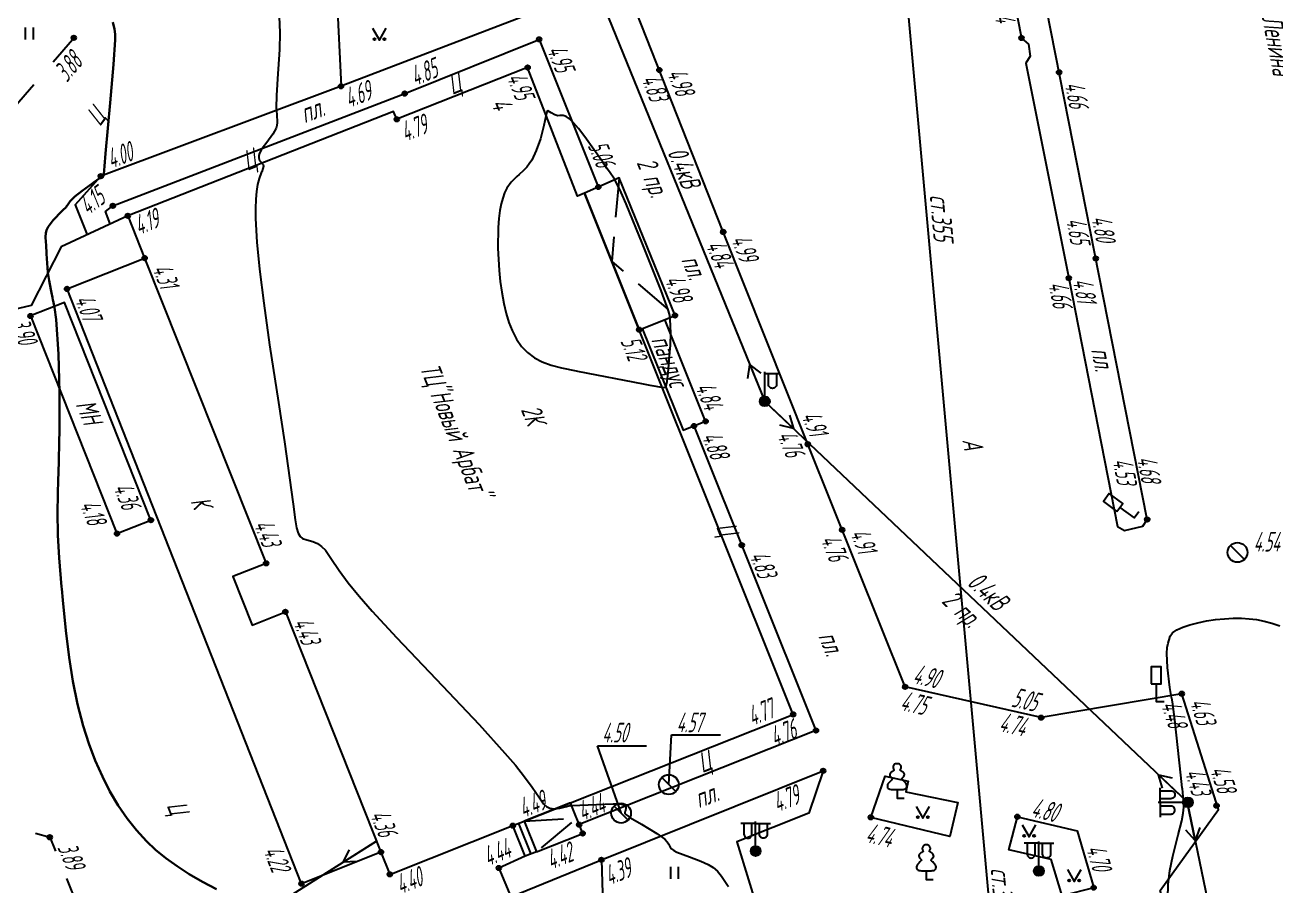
# Model space of a CAD drawing. Extents: x 1233805 to 1234355, y 654698 to 655114.
# Drawn here: x 1233990.8 to 1234054.2, y 654887.5 to 654931.1 of the extents above; entities that cross this region are included whole.
import ezdxf

# ---------------------------------------------------------------- set-up
doc = ezdxf.new("R2010")
doc.units = 0
doc.linetypes.add('ИИDash_15_15', pattern=[3, 1.5, -1.5])
doc.linetypes.add('ИИDash_20_10', pattern=[3, 2, -1])
for name, color, linetype, lineweight in [('ИИ_ВОДОПРОВОДЫ', 80, 'Continuous', 25), ('ИИ_ГОРИЗОНТАЛИ_ОСН', 32, 'Continuous', 25), ('ИИ_ГОРИЗОНТАЛИ_УТОЛЩ', 32, 'Continuous', 30), ('ИИ_ДОРОГИ_АД', 7, 'Continuous', 25), ('ИИ_ЛЭП_НН', 250, 'Continuous', 25), ('ИИ_ОГРАДЫ', 7, 'Continuous', 25), ('ИИ_ОТМЕТКИ', 7, 'Continuous', 25), ('ИИ_СТРОЕНИЕ', 7, 'Continuous', 25), ('ИИ_ТРУБОПРОВОДЫ', 7, 'Continuous', 25), ('ИИ_УГОДЬЯ', 7, 'Continuous', 25)]:
    doc.layers.add(name, color=color, linetype=linetype, lineweight=lineweight)
doc.styles.add('VNIPISIMPLEXCUR', font='simplex.shx', dxfattribs={"width": 0.8, "oblique": 15})
doc.styles.add('ГОСТ 2.304 КУРСИВ', font='cs_gost2304.shx', dxfattribs={"oblique": 15})
doc.linetypes.add('ИИ054741_6', pattern='A,2,-0.5,[35,3dservice.shx,S=1,R=0,X=0,Y=0],-0.5,2', length=5)
doc.linetypes.add('ИИ251222', pattern='A,2,-2,3,-0.6,["В",VNIPISIMPLEXCUR,S=2,R=0,X=0,Y=-1],-2.8,3,-2,8,-2,8,-2,6', length=41.4)

# ---------------------------------------------------------------- blocks, each defined once
blk = doc.blocks.new('ИИ05401')
at = {"color": 0, "linetype": 'Continuous', "lineweight": 25}
for points in [[(-0.4, 1.2), (-0.4, 0)], [(0.4, 1.2), (0.4, 0)]]:
    blk.add_lwpolyline(points, dxfattribs=at)
blk = doc.blocks.new('ИИ053881')
at = {"color": 0, "linetype": 'Continuous', "lineweight": 25}
blk.add_lwpolyline([(0, 0.88), (0.13, 0.88), (0.34, 0.88), (0.48, 0.88), (0.61, 0.89), (0.73, 0.91), (0.82, 0.94), (0.91, 1), (0.96, 1.07), (0.98, 1.15), (0.99, 1.23), (0.99, 1.29), (0.96, 1.38), (0.93, 1.45), (0.88, 1.52), (0.8, 1.61), (0.72, 1.69), (0.65, 1.77), (0.57, 1.84), (0.54, 1.89), (0.51, 1.93), (0.5, 1.97), (0.5, 1.99), (0.52, 2.02), (0.55, 2.05), (0.61, 2.12), (0.68, 2.2), (0.73, 2.29), (0.75, 2.37), (0.74, 2.44), (0.71, 2.52), (0.67, 2.58), (0.63, 2.62), (0.6, 2.65), (0.55, 2.68), (0.5, 2.71), (0.41, 2.76), (0.36, 2.79), (0.34, 2.81), (0.32, 2.83), (0.32, 2.85), (0.32, 2.87), (0.34, 2.89), (0.35, 2.93), (0.37, 2.97), (0.4, 3.03), (0.41, 3.1), (0.41, 3.19), (0.4, 3.25), (0.36, 3.32), (0.32, 3.38), (0.28, 3.41), (0.25, 3.44), (0.18, 3.48), (0.13, 3.49), (0.07, 3.5), (0, 3.5), (-0.07, 3.5), (-0.13, 3.49), (-0.18, 3.48), (-0.25, 3.44), (-0.28, 3.41), (-0.32, 3.38), (-0.36, 3.32), (-0.4, 3.25), (-0.41, 3.19), (-0.41, 3.1), (-0.4, 3.03), (-0.37, 2.97), (-0.35, 2.93), (-0.34, 2.89), (-0.32, 2.87), (-0.32, 2.85), (-0.32, 2.83), (-0.34, 2.81), (-0.36, 2.79), (-0.41, 2.76), (-0.5, 2.71), (-0.55, 2.68), (-0.6, 2.65), (-0.63, 2.62), (-0.67, 2.58), (-0.71, 2.52), (-0.74, 2.44), (-0.75, 2.37), (-0.73, 2.29), (-0.68, 2.2), (-0.61, 2.12), (-0.55, 2.05), (-0.52, 2.02), (-0.5, 1.99), (-0.5, 1.97), (-0.51, 1.93), (-0.54, 1.89), (-0.57, 1.84), (-0.65, 1.77), (-0.72, 1.69), (-0.8, 1.61), (-0.88, 1.52), (-0.93, 1.45), (-0.96, 1.38), (-0.99, 1.29), (-0.99, 1.23), (-0.98, 1.15), (-0.96, 1.07), (-0.91, 1), (-0.82, 0.94), (-0.73, 0.91), (-0.61, 0.89), (-0.48, 0.88), (-0.34, 0.88), (-0.13, 0.88)], close=True, dxfattribs=at)
blk.add_lwpolyline([(0, 0.88), (0, 0), (0.7, 0)], dxfattribs=at)
blk = doc.blocks.new('ИИ05416')
at = {"linetype": 'Continuous', "lineweight": 25}
h = blk.add_hatch(color=0, dxfattribs=at)
edge = h.paths.add_edge_path()
edge.add_arc((-0.5, 0.1), 0.1, 0, 360)
h = blk.add_hatch(color=0, dxfattribs=at)
edge = h.paths.add_edge_path()
edge.add_arc((0.5, 0.1), 0.1, 0, 360)
at = {"color": 0, "linetype": 'Continuous', "lineweight": 25}
blk.add_lwpolyline([(-0.69, 1.2), (0, 0), (0.69, 1.2)], dxfattribs=at)
for centre in [(-0.5, 0.1), (0.5, 0.1)]:
    blk.add_circle(centre, 0.1, dxfattribs=at)
blk = doc.blocks.new('ИИ051171')
at = {"color": 0, "linetype": 'Continuous', "lineweight": 25, "flags": 128}
blk.add_lwpolyline([(0.71, -0.71), (-0.71, 0.71)], dxfattribs=at)
at = {"color": 0, "linetype": 'Continuous', "lineweight": 25}
blk.add_circle((0, 0), 1, dxfattribs=at)
at = {"color": 0, "linetype": 'Continuous', "style": 'VNIPISIMPLEXCUR', "oblique": 15, "width": 0.8}
for tag, p in [('NUMBER', (1.7, -1)), ('HATCH', (1.7, -4.4)), ('HEIGHT', (1.7, -7.8)), ('TOP1', (1.7, -11.2)), ('TOP2', (1.7, -14.6)), ('TOP3', (1.7, -18)), ('TOP4', (1.7, -21.4)), ('TOP5', (1.7, -24.8)), ('BOTTOM', (1.7, -28.2))]:
    blk.add_attdef(tag, p, '', height=2, dxfattribs=at)
blk = doc.blocks.new('ИИ051144')
at = {"color": 0, "linetype": 'Continuous', "lineweight": 25, "flags": 128}
for points in [[(4, 0), (0, 0)], [(2.78, 0.71), (4, 0), (2.78, -0.71)]]:
    blk.add_lwpolyline(points, dxfattribs=at)
blk = doc.blocks.new('ИИ0511013')
at = {"linetype": 'Continuous', "lineweight": 25}
h = blk.add_hatch(color=0, dxfattribs=at)
edge = h.paths.add_edge_path()
edge.add_arc((0, 0), 0.5, 0, 360)
at = {"color": 0, "linetype": 'Continuous', "lineweight": 25, "flags": 128}
for points in [[(0, 0.5), (0, 3)], [(0, 2.81), (1.5, 2.81)], [(1.18, 2.81), (1.18, 1.71), (1.17, 1.62), (1.14, 1.53), (1.1, 1.46), (1.03, 1.39), (0.96, 1.35), (0.87, 1.32), (0.78, 1.31), (0.69, 1.32), (0.61, 1.35), (0.53, 1.39), (0.47, 1.46), (0.42, 1.53), (0.39, 1.62), (0.38, 1.71), (0.38, 2.81)]]:
    blk.add_lwpolyline(points, dxfattribs=at)
at = {"color": 0, "linetype": 'Continuous', "lineweight": 25}
blk.add_circle((0, 0), 0.5, dxfattribs=at)
blk = doc.blocks.new('ИИ0511014')
at = {"linetype": 'Continuous'}
h = blk.add_hatch(color=0, dxfattribs=at)
edge = h.paths.add_edge_path()
edge.add_arc((0, 0), 0.5, 0, 360)
at = {"color": 0, "linetype": 'Continuous', "flags": 128}
for points in [[(0, 2.81), (-1.5, 2.81)], [(-1.18, 2.81), (-1.18, 1.71), (-1.17, 1.62), (-1.14, 1.53), (-1.1, 1.46), (-1.03, 1.39), (-0.96, 1.35), (-0.87, 1.32), (-0.78, 1.31), (-0.69, 1.32), (-0.61, 1.35), (-0.53, 1.39), (-0.47, 1.46), (-0.42, 1.53), (-0.39, 1.62), (-0.38, 1.71), (-0.38, 2.81)], [(0, 0.5), (0, 3)], [(0, 2.81), (1.5, 2.81)], [(1.18, 2.81), (1.18, 1.71), (1.17, 1.62), (1.14, 1.53), (1.1, 1.46), (1.03, 1.39), (0.96, 1.35), (0.87, 1.32), (0.78, 1.31), (0.69, 1.32), (0.61, 1.35), (0.53, 1.39), (0.47, 1.46), (0.42, 1.53), (0.39, 1.62), (0.38, 1.71), (0.38, 2.81)]]:
    blk.add_lwpolyline(points, dxfattribs=at)
at = {"color": 0, "linetype": 'Continuous'}
blk.add_circle((0, 0), 0.5, dxfattribs=at)
blk = doc.blocks.new('ИИ052063')
at = {"color": 0, "linetype": 'Continuous', "lineweight": 25, "flags": 128}
blk.add_lwpolyline([(-0.5, 1.8), (-0.5, 1.8), (0.5, 1.8), (0.5, 1.8), (0.5, 3.5), (0.5, 3.5), (-0.5, 3.5), (-0.5, 3.5)], close=True, dxfattribs=at)
blk.add_lwpolyline([(0, 1.8), (0, 0), (0.8, 0)], dxfattribs=at)
blk = doc.blocks.new('PICKET')
at = {"color": 0, "linetype": 'Continuous', "lineweight": 25}
for p, q in [((-0.23, 0), (0.23, 0)), ((0, 0.23), (0, -0.23))]:
    blk.add_line(p, q, dxfattribs=at)
blk.add_circle((0, 0), 0.23, dxfattribs=at)
at = {"color": 0, "linetype": 'Continuous', "style": 'VNIPISIMPLEXCUR', "oblique": 15, "width": 0.8}
blk.add_attdef('OTMETKA', (1.25, 0.3), '', height=2, dxfattribs=at)
at = {"color": 8, "linetype": 'Continuous', "style": 'VNIPISIMPLEXCUR', "oblique": 15, "width": 0.8, "flags": 1}
blk.add_attdef('NOMER', (1.25, -2.7), '', height=2, dxfattribs=at)
blk = doc.blocks.new('*U166')
at = {"color": 0, "linetype": 'ByBlock', "lineweight": -2}
for points in [[(-2.38, 6.79), (2.57, 6.79)], [(0, 0), (-2.38, 6.79)]]:
    blk.add_lwpolyline(points, dxfattribs=at)
blk = doc.blocks.new('*U167')
at = {"color": 0, "linetype": 'ByBlock', "lineweight": -2}
for points in [[(0, 0), (0.28, 5.03)], [(0.28, 5.03), (5.23, 5.03)]]:
    blk.add_lwpolyline(points, dxfattribs=at)

msp = doc.modelspace()

# ---------------------------------------------------------------- linework, layer by layer
at = {"layer": 'ИИ_ВОДОПРОВОДЫ', "linetype": 'ИИ251222', "flags": 128}
msp.add_lwpolyline([(1234081.644, 654705.568), (1234070.764, 654790.266), (1234046.966, 654859.039), (1234040.104, 654881.715), (1234023.378, 655065.709), (1234024.557, 655086.806)], dxfattribs=at)
at = {"layer": 'ИИ_ГОРИЗОНТАЛИ_ОСН', "elevation": 4.5, "flags": 128}
for points in [[(1234003.696, 654931.508), (1234003.731, 654930.692), (1234003.718, 654929.85), (1234003.654, 654928.84), (1234003.639, 654928.633), (1234003.563, 654927.518), (1234003.557, 654926.892), (1234003.587, 654926.543), (1234003.61, 654926.141), (1234003.591, 654925.993), (1234003.55, 654925.852), (1234003.386, 654925.549), (1234003.071, 654925.129), (1234002.893, 654924.9), (1234002.785, 654924.739), (1234002.713, 654924.597), (1234002.675, 654924.473), (1234002.671, 654924.362), (1234002.715, 654924.226), (1234002.82, 654924.096), (1234002.827, 654924.09), (1234002.885, 654924.02), (1234002.902, 654923.936), (1234002.882, 654923.814), (1234002.825, 654923.648), (1234002.8, 654923.587), (1234002.692, 654923.302), (1234002.614, 654923.005), (1234002.555, 654922.656), (1234002.516, 654922.255), (1234002.498, 654921.793), (1234002.5, 654921.276), (1234002.565, 654920.075), (1234002.701, 654918.722), (1234002.92, 654916.99), (1234003.221, 654914.883), (1234003.665, 654911.962), (1234003.97, 654909.965), (1234004.406, 654906.808), (1234004.512, 654906.015), (1234004.582, 654905.613), (1234004.661, 654905.341), (1234004.759, 654905.168), (1234004.886, 654905.071), (1234005.096, 654905.009), (1234005.101, 654905.008), (1234005.4, 654904.927), (1234005.637, 654904.82), (1234005.851, 654904.669), (1234006.041, 654904.474), (1234006.322, 654904.07), (1234006.743, 654903.447), (1234007.203, 654902.83), (1234007.76, 654902.145), (1234008.411, 654901.394), (1234009.646, 654900.049), (1234011.646, 654897.941), (1234013.823, 654895.643), (1234015.135, 654894.203), (1234015.666, 654893.581), (1234016.128, 654893.004), (1234016.518, 654892.476), (1234016.881, 654891.937), (1234017.091, 654891.632), (1234017.234, 654891.488), (1234017.416, 654891.403), (1234017.645, 654891.376), (1234017.919, 654891.405), (1234018.258, 654891.493), (1234018.429, 654891.544), (1234018.451, 654891.551), (1234018.491, 654891.563), (1234018.5, 654891.566)], [(1234048.7, 654886.857), (1234048.711, 654887.547), (1234048.8, 654888.247), (1234048.953, 654888.972), (1234049.221, 654890.051), (1234049.401, 654890.765), (1234049.481, 654891.159), (1234049.508, 654891.465), (1234049.496, 654891.805), (1234049.436, 654892.407), (1234049.433, 654892.435), (1234049.362, 654893.082), (1234049.053, 654895.884), (1234048.956, 654896.674), (1234048.9, 654896.993), (1234048.892, 654897.019), (1234048.805, 654897.523), (1234048.69, 654898.539), (1234048.645, 654899.244), (1234048.66, 654899.549), (1234048.719, 654899.774), (1234048.755, 654899.891), (1234048.763, 654899.936), (1234048.819, 654900.129), (1234048.945, 654900.289), (1234049.159, 654900.439), (1234049.463, 654900.578), (1234049.81, 654900.695), (1234050.219, 654900.802), (1234050.663, 654900.892), (1234051.121, 654900.963), (1234051.57, 654901.009), (1234052.006, 654901.032), (1234052.424, 654901.032), (1234052.817, 654901.008), (1234053.198, 654900.959), (1234053.58, 654900.884), (1234053.971, 654900.78), (1234054.379, 654900.647)], [(1234018.509, 654891.544), (1234018.928, 654891.565), (1234020.623, 654891.634), (1234020.979, 654891.625), (1234021.135, 654891.585), (1234021.141, 654891.582), (1234021.163, 654891.571), (1234021.222, 654891.532), (1234021.25, 654891.487), (1234021.253, 654891.41), (1234021.233, 654891.289), (1234021.232, 654891.284), (1234021.225, 654891.251), (1234021.21, 654891.187), (1234021.21, 654891.187), (1234021.214, 654891.146), (1234021.26, 654891.093), (1234021.499, 654890.922), (1234022.049, 654890.594), (1234022.833, 654890.124), (1234023.23, 654889.832), (1234023.347, 654889.711), (1234023.421, 654889.596), (1234023.447, 654889.535), (1234023.497, 654889.431), (1234023.568, 654889.351), (1234023.681, 654889.271), (1234023.84, 654889.188), (1234024.479, 654888.939), (1234025.057, 654888.72), (1234025.422, 654888.557), (1234025.683, 654888.402), (1234025.892, 654888.218), (1234026.096, 654887.968), (1234026.412, 654887.509), (1234026.463, 654887.433)]]:
    msp.add_lwpolyline(points, dxfattribs=at)
at = {"layer": 'ИИ_ГОРИЗОНТАЛИ_ОСН', "elevation": 5, "flags": 128}
msp.add_lwpolyline([(1234015.496, 654915.605), (1234015.72, 654915.171), (1234015.982, 654914.8), (1234016.286, 654914.487), (1234016.636, 654914.227), (1234017.023, 654914.022), (1234017.474, 654913.854), (1234017.999, 654913.715), (1234018.75, 654913.567), (1234018.808, 654913.556), (1234022.136, 654912.914), (1234022.475, 654912.847), (1234023.167, 654912.724), (1234023.264, 654912.732), (1234023.303, 654912.784), (1234023.354, 654913.03), (1234023.404, 654913.459), (1234023.502, 654914.713), (1234023.511, 654914.832), (1234023.516, 654914.904), (1234023.541, 654915.478), (1234023.509, 654916.183), (1234023.483, 654916.374), (1234023.416, 654916.611), (1234023.038, 654917.637), (1234022.108, 654919.994), (1234021.28, 654922.022), (1234021.028, 654922.606), (1234020.843, 654922.989), (1234020.675, 654923.279), (1234020.422, 654923.651), (1234020.314, 654923.806), (1234020.087, 654924.136), (1234019.186, 654925.415), (1234018.865, 654925.834), (1234018.612, 654926.132), (1234018.412, 654926.324), (1234018.238, 654926.445), (1234018.085, 654926.497), (1234017.92, 654926.494), (1234017.807, 654926.488), (1234017.667, 654926.53), (1234017.477, 654926.641), (1234017.315, 654926.728), (1234017.278, 654926.722), (1234017.252, 654926.685), (1234017.202, 654926.458), (1234017.111, 654925.995), (1234016.934, 654925.322), (1234016.723, 654924.728), (1234016.489, 654924.244), (1234016.365, 654924.046), (1234016.236, 654923.877), (1234016.081, 654923.714), (1234015.858, 654923.517), (1234015.732, 654923.408), (1234015.448, 654923.122), (1234015.236, 654922.818), (1234015.121, 654922.584), (1234015.024, 654922.32), (1234014.944, 654922.023), (1234014.88, 654921.691), (1234014.828, 654921.281), (1234014.793, 654920.818), (1234014.776, 654919.783), (1234014.837, 654918.642), (1234014.895, 654918.083), (1234014.972, 654917.547), (1234015.076, 654916.984), (1234015.199, 654916.468), (1234015.34, 654916.007), (1234015.496, 654915.605)], close=True, dxfattribs=at)
at = {"layer": 'ИИ_ГОРИЗОНТАЛИ_УТОЛЩ', "elevation": 4, "flags": 128}
msp.add_lwpolyline([(1233995.282, 654931.224), (1233995.367, 654930.88), (1233995.4, 654930.623), (1233995.403, 654930.329), (1233995.31, 654929.08), (1233995.142, 654927.146), (1233994.918, 654924.575), (1233994.864, 654923.931), (1233994.829, 654923.526), (1233994.81, 654923.455), (1233994.715, 654923.384), (1233994.688, 654923.366), (1233994.651, 654923.341), (1233994.595, 654923.302), (1233994.308, 654923.1), (1233994.29, 654923.087), (1233993.72, 654922.679), (1233993.354, 654922.392), (1233993.119, 654922.165), (1233992.979, 654921.965), (1233992.972, 654921.95), (1233992.911, 654921.858), (1233992.752, 654921.698), (1233992.703, 654921.651), (1233992.256, 654921.196), (1233991.999, 654920.857), (1233991.924, 654920.699), (1233991.884, 654920.536), (1233991.874, 654920.357), (1233991.89, 654920.091), (1233991.901, 654919.954), (1233991.927, 654919.485), (1233991.992, 654918.551), (1233992.051, 654918.147), (1233992.145, 654917.686), (1233992.181, 654917.52), (1233992.219, 654917.285), (1233992.245, 654917.145), (1233992.256, 654917.114), (1233992.334, 654916.776), (1233992.406, 654916.173), (1233992.524, 654914.407), (1233992.587, 654912.461), (1233992.585, 654910.622), (1233992.527, 654908.331), (1233992.52, 654908.102), (1233992.477, 654906.42), (1233992.489, 654905.238), (1233992.556, 654904.091), (1233992.689, 654902.616), (1233992.698, 654902.523), (1233992.753, 654901.954), (1233992.906, 654900.417), (1233993.064, 654899.044), (1233993.253, 654897.844), (1233993.493, 654896.686), (1233993.785, 654895.579), (1233994.073, 654894.68), (1233994.395, 654893.824), (1233994.75, 654893.014), (1233995.137, 654892.253), (1233995.554, 654891.545), (1233996, 654890.89), (1233996.476, 654890.29), (1233996.979, 654889.745), (1233997.448, 654889.306), (1233997.967, 654888.879), (1233998.536, 654888.464), (1233999.152, 654888.061), (1233999.815, 654887.673), (1234000.522, 654887.3)], dxfattribs=at)
at = {"layer": 'ИИ_ДОРОГИ_АД', "flags": 128}
for points in [[(1234047.658, 654906.036), (1234040.578, 654941.96), (1234036.631, 654962.057), (1234036.175, 654962.386), (1234035.327, 654962.211), (1234035.13, 654961.769), (1234037.094, 654951.809), (1234041.29, 654930.424), (1234041.642, 654930.121), (1234041.732, 654929.51), (1234041.509, 654929.15), (1234043.691, 654918.263), (1234046.152, 654905.685), (1234046.506, 654905.481), (1234047.437, 654905.696)], [(1234033.667, 654890.945), (1234034.38, 654893.031), (1234035.544, 654892.777), (1234035.44, 654892.24), (1234038.072, 654891.689), (1234037.666, 654889.973)], [(1234041.082, 654890.975), (1234044.114, 654890.268), (1234044.946, 654887.381), (1234043.344, 654886.966), (1234042.791, 654888.812), (1234040.651, 654889.3)]]:
    msp.add_lwpolyline(points, close=True, dxfattribs=at)
for points in [[(1234056.488, 654860.541), (1234050.396, 654880.437), (1234048.32, 654887.238), (1234051.273, 654891.345), (1234049.407, 654897.206), (1234042.291, 654895.997), (1234035.397, 654897.553), (1234030.472, 654909.845), (1234026.189, 654920.602), (1234019.717, 654937.01), (1234016.752, 654944.5), (1234013.076, 654940.17), (1234016.298, 654931.608), (1234006.837, 654927.979), (1233994.671, 654923.425), (1233993.378, 654921.975), (1233993.984, 654920.459)], [(1234013.076, 654940.17), (1234006.625, 654932.502), (1234006.837, 654927.979)], [(1233995.152, 654921.006), (1233994.907, 654921.644), (1233995.28, 654921.924), (1234010.061, 654927.61), (1234016.871, 654930.356), (1234019.862, 654922.879)], [(1234024.708, 654910.773), (1234030.884, 654895.344), (1234018.895, 654890.574)], [(1234016.153, 654888.971), (1234014.824, 654888.376), (1234015.43, 654886.922), (1234020.021, 654888.795), (1234031.249, 654893.3), (1234030.531, 654891.154), (1234026.881, 654889.707), (1234028.652, 654883.936), (1234030.631, 654878.437), (1234039.953, 654881.114), (1234040.66, 654878.816), (1234038.011, 654877.924)], [(1234020.021, 654888.795), (1234020.136, 654884.846), (1234020.397, 654875.145)]]:
    msp.add_lwpolyline(points, dxfattribs=at)
at = {"layer": 'ИИ_ДОРОГИ_АД', "linetype": 'ИИDash_15_15', "flags": 128}
for points in [[(1233987.213, 654916.139), (1233987.843, 654917.653), (1233986.851, 654920.797), (1233989.717, 654926.251), (1233993.304, 654930.438), (1233992.92, 654931.75), (1233990.583, 654933.67), (1233993.679, 654938.34)], [(1233976.082, 654878.73), (1233975.619, 654879.595), (1233975.894, 654880.054), (1233978.96, 654880.072), (1233979.143, 654880.88), (1233981.474, 654881.412), (1233981.713, 654882.385), (1233984.6, 654882.735), (1233983.701, 654888.872), (1233983.242, 654889.882), (1233983.069, 654890.141), (1233982.413, 654890.372), (1233982.52, 654891.285), (1233986.707, 654891.506), (1233992.088, 654889.936), (1233996.142, 654879.923), (1233997.314, 654879.331)]]:
    msp.add_lwpolyline(points, dxfattribs=at)
at = {"layer": 'ИИ_ЛЭП_НН', "elevation": -11.67, "flags": 128}
msp.add_lwpolyline([(1234061.37, 654972.781), (1234030.227, 654976.243), (1234018.559, 654935.947), (1234028.293, 654912.019), (1234049.686, 654891.724), (1234060.293, 654840.339)], dxfattribs=at)
at = {"layer": 'ИИ_ЛЭП_НН', "flags": 128}
msp.add_lwpolyline([(1234008.636, 654889.744), (1233992.964, 654879.802), (1233991.93, 654878.77)], dxfattribs=at)
at = {"layer": 'ИИ_ОГРАДЫ', "linetype": 'ИИ054741_6'}
msp.add_lwpolyline([(1233996.039, 654921.42), (1233992.663, 654919.841), (1233991.143, 654916.875), (1233989.561, 654916.511)], dxfattribs=at)
at = {"layer": 'ИИ_СТРОЕНИЕ'}
for points in [[(1233996.039, 654921.42), (1233996.891, 654919.277), (1234003.041, 654903.811), (1234001.356, 654903.141), (1234002.332, 654900.687), (1234004.017, 654901.357), (1234008.857, 654889.185), (1234009.307, 654888.055), (1234015.534, 654890.526), (1234016.108, 654890.754), (1234018.453, 654891.685), (1234029.729, 654896.16), (1234021.934, 654915.65), (1234019.166, 654922.571), (1234018.81, 654922.417), (1234016.283, 654928.931), (1234009.66, 654926.306), (1234009.49, 654926.701)], [(1234019.166, 654922.571), (1234021.934, 654915.65), (1234023.748, 654916.371), (1234020.911, 654923.343)], [(1233996.891, 654919.277), (1234003.041, 654903.811), (1234001.356, 654903.141), (1234002.332, 654900.687), (1234004.017, 654901.357), (1234008.857, 654889.185), (1234004.831, 654887.584), (1233992.962, 654917.715)], [(1233991.109, 654916.343), (1233995.492, 654905.32), (1233997.21, 654906.003), (1233992.827, 654917.026)], [(1234019.071, 654890.131), (1234018.453, 654891.685), (1234016.108, 654890.754), (1234016.727, 654889.199)], [(1234016.108, 654890.754), (1234016.727, 654889.199), (1234016.153, 654888.971), (1234015.534, 654890.526)]]:
    msp.add_lwpolyline(points, close=True, dxfattribs=at)
at = {"layer": 'ИИ_СТРОЕНИЕ', "linetype": 'ИИDash_20_10', "flags": 128}
for points in [[(1234020.911, 654923.343), (1234020.544, 654919.108), (1234023.748, 654916.371)], [(1234016.108, 654890.754), (1234018.762, 654890.908), (1234016.727, 654889.199)]]:
    msp.add_lwpolyline(points, dxfattribs=at)
at = {"layer": 'ИИ_СТРОЕНИЕ'}
msp.add_lwpolyline([(1234022.091, 654915.712), (1234024.155, 654910.551), (1234025.298, 654911.009), (1234023.235, 654916.167)], dxfattribs=at)
at = {"layer": 'ИИ_СТРОЕНИЕ', "flags": 128}
msp.add_lwpolyline([(1234015.821, 654890.64), (1234016.44, 654889.085)], dxfattribs=at)

# ---------------------------------------------------------------- block references
at = {"layer": 'ИИ_ДОРОГИ_АД', "xscale": 0.5, "yscale": 0.5, "zscale": 0.5, "rotation": 53.97175323943164}
msp.add_blockref('ИИ052063', (1234046.999, 654906.116), dxfattribs=at)
at = {"layer": 'ИИ_ДОРОГИ_АД', "xscale": 0.5, "yscale": 0.5, "zscale": 0.5}
msp.add_blockref('ИИ052063', (1234048.112, 654896.815), dxfattribs=at)
at = {"layer": 'ИИ_ЛЭП_НН'}
for name, p, xscale, yscale, zscale, rotation in [('ИИ051144', (1234028.293, 654912.019, -11.67), 0.4999999999999996, 0.4999999999999996, 0.4999999999999996, 112.1362884009063), ('ИИ051144', (1234028.293, 654912.019, -11.67), 0.4999999999999997, 0.4999999999999997, 0.4999999999999997, 316.5074855006573), ('ИИ051144', (1234049.686, 654891.724, -11.67), 0.4999999999999997, 0.4999999999999997, 0.4999999999999997, 136.5074855011542), ('ИИ0511014', (1234049.716, 654891.704, -11.67), 0.4999999999999998, 0.4999999999999998, 0.4999999999999998, 90.2440726392467), ('ИИ051144', (1234049.686, 654891.724, -11.67), 0.4999999999999996, 0.4999999999999996, 0.4999999999999996, 281.663367375945), ('ИИ051144', (1234008.636, 654889.744), 0.4999999999999997, 0.4999999999999997, 0.4999999999999997, 212.3909988974452)]:
    msp.add_blockref(name, p, dxfattribs=dict(at, xscale=xscale, yscale=yscale, zscale=zscale, rotation=rotation))
at = {"layer": 'ИИ_ЛЭП_НН', "xscale": 0.5, "yscale": 0.5, "zscale": 0.5}
for name, p in [('ИИ0511013', (1234028.293, 654912.019)), ('ИИ0511014', (1234027.829, 654889.236, -11.67)), ('ИИ0511014', (1234042.172, 654888.227, -11.67))]:
    msp.add_blockref(name, p, dxfattribs=at)
at = {"layer": 'ИИ_ОТМЕТКИ'}
ref = msp.add_blockref('PICKET', (1234041.29, 654930.424, 4.637), dxfattribs=dict(at, xscale=0.5, yscale=0.5, zscale=0.5))
ref.add_attrib('OTMETKA', '4.64', (1234039.744, 654932.464, 4.637), dxfattribs={"layer": '0', "color": 0, "linetype": 'Continuous', "height": 1, "rotation": 281.10246, "style": 'ГОСТ 2.304 КУРСИВ', "oblique": 15, "width": 0.65})
ref = msp.add_blockref('PICKET', (1233993.304, 654930.438, 3.877), dxfattribs=dict(at, xscale=0.5, yscale=0.5, zscale=0.5))
ref.add_attrib('OTMETKA', '3.88', (1233992.957, 654928.14, 3.877), dxfattribs={"layer": '0', "color": 0, "linetype": 'Continuous', "height": 1, "rotation": 49.40844, "style": 'ГОСТ 2.304 КУРСИВ', "oblique": 15, "width": 0.65})
ref = msp.add_blockref('PICKET', (1234016.871, 654930.356, 4.946), dxfattribs=dict(at, xscale=0.5, yscale=0.5, zscale=0.5))
ref.add_attrib('OTMETKA', '4.95', (1234017.242, 654929.831, 4.946), dxfattribs={"layer": '0', "color": 0, "linetype": 'Continuous', "height": 1, "rotation": 291.80125, "style": 'ГОСТ 2.304 КУРСИВ', "oblique": 15, "width": 0.65})
ref = msp.add_blockref('PICKET', (1234010.061, 654927.61, 4.848), dxfattribs=dict(at, xscale=0.5, yscale=0.5, zscale=0.5))
ref.add_attrib('OTMETKA', '4.85', (1234010.585, 654927.983, 4.848), dxfattribs={"layer": '0', "color": 0, "linetype": 'Continuous', "height": 1, "rotation": 21.96631, "style": 'ГОСТ 2.304 КУРСИВ', "oblique": 15, "width": 0.65})
ref = msp.add_blockref('PICKET', (1234016.283, 654928.931, 4.954), dxfattribs=dict(at, xscale=0.5, yscale=0.5, zscale=0.5))
ref.add_attrib('OTMETKA', '4.95', (1234015.204, 654928.437, 4.954), dxfattribs={"layer": '0', "color": 0, "linetype": 'Continuous', "height": 1, "rotation": 291.80125, "style": 'ГОСТ 2.304 КУРСИВ', "oblique": 15, "width": 0.65})
ref = msp.add_blockref('PICKET', (1234022.953, 654928.806, 4.825), dxfattribs=dict(at, xscale=0.5, yscale=0.5, zscale=0.5))
ref.add_attrib('OTMETKA', '4.83', (1234022.023, 654928.359, 4.825), dxfattribs={"layer": '0', "color": 0, "linetype": 'Continuous', "height": 1, "rotation": 291.5271, "style": 'ГОСТ 2.304 КУРСИВ', "oblique": 15, "width": 0.65})
ref = msp.add_blockref('PICKET', (1234043.193, 654928.689, 4.662), dxfattribs=dict(at, xscale=0.5, yscale=0.5, zscale=0.5))
ref.add_attrib('OTMETKA', '4.66', (1234043.461, 654928.105, 4.662), dxfattribs={"layer": '0', "color": 0, "linetype": 'Continuous', "height": 1, "rotation": 281.14878, "style": 'ГОСТ 2.304 КУРСИВ', "oblique": 15, "width": 0.65})
ref = msp.add_blockref('PICKET', (1234006.837, 654927.979, 4.69), dxfattribs=dict(at, xscale=0.5, yscale=0.5, zscale=0.5))
ref.add_attrib('OTMETKA', '4.69', (1234007.237, 654926.872, 4.69), dxfattribs={"layer": '0', "color": 0, "linetype": 'Continuous', "height": 1, "rotation": 20.98448, "style": 'ГОСТ 2.304 КУРСИВ', "oblique": 15, "width": 0.65})
ref = msp.add_blockref('PICKET', (1234009.66, 654926.306, 4.791), dxfattribs=dict(at, xscale=0.5, yscale=0.5, zscale=0.5))
ref.add_attrib('OTMETKA', '4.79', (1234010.085, 654925.158, 4.791), dxfattribs={"layer": '0', "color": 0, "linetype": 'Continuous', "height": 1, "rotation": 21.61811, "style": 'ГОСТ 2.304 КУРСИВ', "oblique": 15, "width": 0.65})
ref = msp.add_blockref('PICKET', (1233994.671, 654923.425, 3.995), dxfattribs=dict(at, xscale=0.5, yscale=0.5, zscale=0.5))
ref.add_attrib('OTMETKA', '4.00', (1233995.2, 654923.789, 3.995), dxfattribs={"layer": '0', "color": 0, "linetype": 'Continuous', "height": 1, "rotation": 21.04099, "style": 'ГОСТ 2.304 КУРСИВ', "oblique": 15, "width": 0.65})
ref = msp.add_blockref('PICKET', (1234019.862, 654922.879, 5.06), dxfattribs=dict(at, xscale=0.5, yscale=0.5, zscale=0.5))
ref.add_attrib('OTMETKA', '5.06', (1234019.316, 654924.976, 5.06), dxfattribs={"layer": '0', "color": 0, "linetype": 'Continuous', "height": 1, "rotation": 291.80125, "style": 'ГОСТ 2.304 КУРСИВ', "oblique": 15, "width": 0.65})
ref = msp.add_blockref('PICKET', (1233995.28, 654921.924, 4.145), dxfattribs=dict(at, xscale=0.5, yscale=0.5, zscale=0.5))
ref.add_attrib('OTMETKA', '4.15', (1233994.02, 654921.411, 4.145), dxfattribs={"layer": '0', "color": 0, "linetype": 'Continuous', "height": 1, "rotation": 36.8851, "style": 'ГОСТ 2.304 КУРСИВ', "oblique": 15, "width": 0.65})
ref = msp.add_blockref('PICKET', (1233996.039, 654921.42, 4.193), dxfattribs=dict(at, xscale=0.5, yscale=0.5, zscale=0.5))
ref.add_attrib('OTMETKA', '4.19', (1233996.59, 654920.428, 4.193), dxfattribs={"layer": '0', "color": 0, "linetype": 'Continuous', "height": 1, "rotation": 21.43484, "style": 'ГОСТ 2.304 КУРСИВ', "oblique": 15, "width": 0.65})
ref = msp.add_blockref('PICKET', (1234045.052, 654919.259, 4.654), dxfattribs=dict(at, xscale=0.5, yscale=0.5, zscale=0.5))
ref.add_attrib('OTMETKA', '4.65', (1234043.535, 654921.217, 4.654), dxfattribs={"layer": '0', "color": 0, "linetype": 'Continuous', "height": 1, "rotation": 281.14878, "style": 'ГОСТ 2.304 КУРСИВ', "oblique": 15, "width": 0.65})
ref = msp.add_blockref('PICKET', (1234026.189, 654920.602, 4.844), dxfattribs=dict(at, xscale=0.5, yscale=0.5, zscale=0.5))
ref.add_attrib('OTMETKA', '4.84', (1234025.291, 654919.95, 4.844), dxfattribs={"layer": '0', "color": 0, "linetype": 'Continuous', "height": 1, "rotation": 291.5271, "style": 'ГОСТ 2.304 КУРСИВ', "oblique": 15, "width": 0.65})
ref = msp.add_blockref('PICKET', (1233996.891, 654919.277, 4.306), dxfattribs=dict(at, xscale=0.5, yscale=0.5, zscale=0.5))
ref.add_attrib('OTMETKA', '4.31', (1233997.261, 654918.752, 4.306), dxfattribs={"layer": '0', "color": 0, "linetype": 'Continuous', "height": 1, "rotation": 291.68593, "style": 'ГОСТ 2.304 КУРСИВ', "oblique": 15, "width": 0.65})
ref = msp.add_blockref('PICKET', (1234023.748, 654916.371, 4.975), dxfattribs=dict(at, xscale=0.5, yscale=0.5, zscale=0.5))
ref.add_attrib('OTMETKA', '4.98', (1234023.203, 654918.182, 4.975), dxfattribs={"layer": '0', "color": 0, "linetype": 'Continuous', "height": 1, "rotation": 292.13693, "style": 'ГОСТ 2.304 КУРСИВ', "oblique": 15, "width": 0.65})
ref = msp.add_blockref('PICKET', (1234043.691, 654918.263, 4.656), dxfattribs=dict(at, xscale=0.5, yscale=0.5, zscale=0.5))
ref.add_attrib('OTMETKA', '4.66', (1234042.641, 654917.983, 4.656), dxfattribs={"layer": '0', "color": 0, "linetype": 'Continuous', "height": 1, "rotation": 281.14878, "style": 'ГОСТ 2.304 КУРСИВ', "oblique": 15, "width": 0.65})
ref = msp.add_blockref('PICKET', (1233992.962, 654917.715, 4.065), dxfattribs=dict(at, xscale=0.5, yscale=0.5, zscale=0.5))
ref.add_attrib('OTMETKA', '4.07', (1233993.331, 654917.188, 4.065), dxfattribs={"layer": '0', "color": 0, "linetype": 'Continuous', "height": 1, "rotation": 291.50014, "style": 'ГОСТ 2.304 КУРСИВ', "oblique": 15, "width": 0.65})
ref = msp.add_blockref('PICKET', (1233991.109, 654916.343, 3.904), dxfattribs=dict(at, xscale=0.5, yscale=0.5, zscale=0.5))
ref.add_attrib('OTMETKA', '3.90', (1233990.055, 654915.986, 3.904), dxfattribs={"layer": '0', "color": 0, "linetype": 'Continuous', "height": 1, "rotation": 291.68593, "style": 'ГОСТ 2.304 КУРСИВ', "oblique": 15, "width": 0.65})
ref = msp.add_blockref('PICKET', (1234021.934, 654915.65, 5.116), dxfattribs=dict(at, xscale=0.5, yscale=0.5, zscale=0.5))
ref.add_attrib('OTMETKA', '5.12', (1234020.969, 654915.076, 5.116), dxfattribs={"layer": '0', "color": 0, "linetype": 'Continuous', "height": 1, "rotation": 291.79749, "style": 'ГОСТ 2.304 КУРСИВ', "oblique": 15, "width": 0.65})
ref = msp.add_blockref('PICKET', (1234025.298, 654911.009, 4.836), dxfattribs=dict(at, xscale=0.5, yscale=0.5, zscale=0.5))
ref.add_attrib('OTMETKA', '4.84', (1234024.756, 654912.754, 4.836), dxfattribs={"layer": '0', "color": 0, "linetype": 'Continuous', "height": 1, "rotation": 291.79749, "style": 'ГОСТ 2.304 КУРСИВ', "oblique": 15, "width": 0.65})
ref = msp.add_blockref('PICKET', (1234024.708, 654910.773, 4.881), dxfattribs=dict(at, xscale=0.5, yscale=0.5, zscale=0.5))
ref.add_attrib('OTMETKA', '4.88', (1234025.08, 654910.249, 4.881), dxfattribs={"layer": '0', "color": 0, "linetype": 'Continuous', "height": 1, "rotation": 291.81729, "style": 'ГОСТ 2.304 КУРСИВ', "oblique": 15, "width": 0.65})
ref = msp.add_blockref('PICKET', (1234030.472, 654909.845, 4.763), dxfattribs=dict(at, xscale=0.5, yscale=0.5, zscale=0.5))
ref.add_attrib('OTMETKA', '4.76', (1234028.901, 654910.309, 4.763), dxfattribs={"layer": '0', "color": 0, "linetype": 'Continuous', "height": 1, "rotation": 291.83477, "style": 'ГОСТ 2.304 КУРСИВ', "oblique": 15, "width": 0.65})
ref = msp.add_blockref('PICKET', (1234047.658, 654906.036, 4.531), dxfattribs=dict(at, xscale=0.5, yscale=0.5, zscale=0.5))
ref.add_attrib('OTMETKA', '4.53', (1234045.896, 654909.032, 4.531), dxfattribs={"layer": '0', "color": 0, "linetype": 'Continuous', "height": 1, "rotation": 281.14878, "style": 'ГОСТ 2.304 КУРСИВ', "oblique": 15, "width": 0.65})
ref = msp.add_blockref('PICKET', (1233997.21, 654906.003, 4.362), dxfattribs=dict(at, xscale=0.5, yscale=0.5, zscale=0.5))
ref.add_attrib('OTMETKA', '4.36', (1233995.287, 654907.659, 4.362), dxfattribs={"layer": '0', "color": 0, "linetype": 'Continuous', "height": 1, "rotation": 291.68593, "style": 'ГОСТ 2.304 КУРСИВ', "oblique": 15, "width": 0.65})
ref = msp.add_blockref('PICKET', (1233995.492, 654905.32, 4.178), dxfattribs=dict(at, xscale=0.5, yscale=0.5, zscale=0.5))
ref.add_attrib('OTMETKA', '4.18', (1233993.586, 654906.789, 4.178), dxfattribs={"layer": '0', "color": 0, "linetype": 'Continuous', "height": 1, "rotation": 291.68593, "style": 'ГОСТ 2.304 КУРСИВ', "oblique": 15, "width": 0.65})
ref = msp.add_blockref('PICKET', (1234003.041, 654903.811, 4.432), dxfattribs=dict(at, xscale=0.5, yscale=0.5, zscale=0.5))
ref.add_attrib('OTMETKA', '4.43', (1234002.396, 654905.791, 4.432), dxfattribs={"layer": '0', "color": 0, "linetype": 'Continuous', "height": 1, "rotation": 291.68593, "style": 'ГОСТ 2.304 КУРСИВ', "oblique": 15, "width": 0.65})
ref = msp.add_blockref('PICKET', (1234032.209, 654905.509, 4.758), dxfattribs=dict(at, xscale=0.5, yscale=0.5, zscale=0.5))
ref.add_attrib('OTMETKA', '4.76', (1234031.097, 654905.028, 4.758), dxfattribs={"layer": '0', "color": 0, "linetype": 'Continuous', "height": 1, "rotation": 291.83477, "style": 'ГОСТ 2.304 КУРСИВ', "oblique": 15, "width": 0.65})
ref = msp.add_blockref('PICKET', (1234027.125, 654904.734, 4.834), dxfattribs=dict(at, xscale=0.5, yscale=0.5, zscale=0.5))
ref.add_attrib('OTMETKA', '4.83', (1234027.497, 654904.209, 4.834), dxfattribs={"layer": '0', "color": 0, "linetype": 'Continuous', "height": 1, "rotation": 291.81729, "style": 'ГОСТ 2.304 КУРСИВ', "oblique": 15, "width": 0.65})
ref = msp.add_blockref('PICKET', (1234004.017, 654901.357, 4.432), dxfattribs=dict(at, xscale=0.5, yscale=0.5, zscale=0.5))
ref.add_attrib('OTMETKA', '4.43', (1234004.387, 654900.832, 4.432), dxfattribs={"layer": '0', "color": 0, "linetype": 'Continuous', "height": 1, "rotation": 291.68593, "style": 'ГОСТ 2.304 КУРСИВ', "oblique": 15, "width": 0.65})
ref = msp.add_blockref('PICKET', (1234035.397, 654897.553, 4.75), dxfattribs=dict(at, xscale=0.5, yscale=0.5, zscale=0.5))
ref.add_attrib('OTMETKA', '4.75', (1234035.098, 654896.391, 4.75), dxfattribs={"layer": '0', "color": 0, "linetype": 'Continuous', "height": 1, "rotation": 347.28325, "style": 'ГОСТ 2.304 КУРСИВ', "oblique": 15, "width": 0.65})
ref = msp.add_blockref('PICKET', (1234029.729, 654896.16, 4.767), dxfattribs=dict(at, xscale=0.5, yscale=0.5, zscale=0.5))
ref.add_attrib('OTMETKA', '4.77', (1234027.651, 654895.562, 4.767), dxfattribs={"layer": '0', "color": 0, "linetype": 'Continuous', "height": 1, "rotation": 21.64824, "style": 'ГОСТ 2.304 КУРСИВ', "oblique": 15, "width": 0.65})
ref = msp.add_blockref('PICKET', (1234049.407, 654897.206, 4.481), dxfattribs=dict(at, xscale=0.5, yscale=0.5, zscale=0.5))
ref.add_attrib('OTMETKA', '4.48', (1234048.34, 654896.672, 4.481), dxfattribs={"layer": '0', "color": 0, "linetype": 'Continuous', "height": 1, "rotation": 287.66601, "style": 'ГОСТ 2.304 КУРСИВ', "oblique": 15, "width": 0.65})
ref = msp.add_blockref('PICKET', (1234030.884, 654895.344, 4.762), dxfattribs=dict(at, xscale=0.5, yscale=0.5, zscale=0.5))
ref.add_attrib('OTMETKA', '4.76', (1234028.785, 654894.517, 4.762), dxfattribs={"layer": '0', "color": 0, "linetype": 'Continuous', "height": 1, "rotation": 21.64824, "style": 'ГОСТ 2.304 КУРСИВ', "oblique": 15, "width": 0.65})
ref = msp.add_blockref('PICKET', (1234042.291, 654895.997, 4.736), dxfattribs=dict(at, xscale=0.5, yscale=0.5, zscale=0.5))
ref.add_attrib('OTMETKA', '4.74', (1234040.098, 654895.314, 4.736), dxfattribs={"layer": '0', "color": 0, "linetype": 'Continuous', "height": 1, "rotation": 347.28325, "style": 'ГОСТ 2.304 КУРСИВ', "oblique": 15, "width": 0.65})
ref = msp.add_blockref('PICKET', (1234031.249, 654893.3, 4.789), dxfattribs=dict(at, xscale=0.5, yscale=0.5, zscale=0.5))
ref.add_attrib('OTMETKA', '4.79', (1234028.927, 654891.185, 4.789), dxfattribs={"layer": '0', "color": 0, "linetype": 'Continuous', "height": 1, "rotation": 21.86442, "style": 'ГОСТ 2.304 КУРСИВ', "oblique": 15, "width": 0.65})
ref = msp.add_blockref('PICKET', (1234051.17, 654891.539, 4.434), dxfattribs=dict(at, xscale=0.5, yscale=0.5, zscale=0.5))
ref.add_attrib('OTMETKA', '4.43', (1234049.537, 654893.236, 4.434), dxfattribs={"layer": '0', "color": 0, "linetype": 'Continuous', "height": 1, "rotation": 287.66601, "style": 'ГОСТ 2.304 КУРСИВ', "oblique": 15, "width": 0.65})
ref = msp.add_blockref('PICKET', (1234015.534, 654890.526, 4.485), dxfattribs=dict(at, xscale=0.5, yscale=0.5, zscale=0.5))
ref.add_attrib('OTMETKA', '4.49', (1234016.06, 654890.896, 4.485), dxfattribs={"layer": '0', "color": 0, "linetype": 'Continuous', "height": 1, "rotation": 21.64824, "style": 'ГОСТ 2.304 КУРСИВ', "oblique": 15, "width": 0.65})
ref = msp.add_blockref('PICKET', (1234018.895, 654890.574, 4.436), dxfattribs=dict(at, xscale=0.5, yscale=0.5, zscale=0.5))
ref.add_attrib('OTMETKA', '4.44', (1234019.051, 654890.737, 4.436), dxfattribs={"layer": '0', "color": 0, "linetype": 'Continuous', "height": 1, "rotation": 21.697, "style": 'ГОСТ 2.304 КУРСИВ', "oblique": 15, "width": 0.65})
ref = msp.add_blockref('PICKET', (1234041.082, 654890.975, 4.799), dxfattribs=dict(at, xscale=0.5, yscale=0.5, zscale=0.5))
ref.add_attrib('OTMETKA', '4.80', (1234041.725, 654890.979, 4.799), dxfattribs={"layer": '0', "color": 0, "linetype": 'Continuous', "height": 1, "rotation": 346.8632, "style": 'ГОСТ 2.304 КУРСИВ', "oblique": 15, "width": 0.65})
ref = msp.add_blockref('PICKET', (1234008.857, 654889.185, 4.364), dxfattribs=dict(at, xscale=0.5, yscale=0.5, zscale=0.5))
ref.add_attrib('OTMETKA', '4.36', (1234008.282, 654891.084, 4.364), dxfattribs={"layer": '0', "color": 0, "linetype": 'Continuous', "height": 1, "rotation": 291.68593, "style": 'ГОСТ 2.304 КУРСИВ', "oblique": 15, "width": 0.65})
ref = msp.add_blockref('PICKET', (1234033.667, 654890.945, 4.736), dxfattribs=dict(at, xscale=0.5, yscale=0.5, zscale=0.5))
ref.add_attrib('OTMETKA', '4.74', (1234033.34, 654889.708, 4.736), dxfattribs={"layer": '0', "color": 0, "linetype": 'Continuous', "height": 1, "rotation": 346.33427, "style": 'ГОСТ 2.304 КУРСИВ', "oblique": 15, "width": 0.65})
ref = msp.add_blockref('PICKET', (1233992.088, 654889.936, 3.891), dxfattribs=dict(at, xscale=0.5, yscale=0.5, zscale=0.5))
ref.add_attrib('OTMETKA', '3.89', (1233992.462, 654889.413, 3.891), dxfattribs={"layer": '0', "color": 0, "linetype": 'Continuous', "height": 1, "rotation": 292.04382, "style": 'ГОСТ 2.304 КУРСИВ', "oblique": 15, "width": 0.65})
ref = msp.add_blockref('PICKET', (1234019.071, 654890.131, 4.419), dxfattribs=dict(at, xscale=0.5, yscale=0.5, zscale=0.5))
ref.add_attrib('OTMETKA', '4.42', (1234017.459, 654888.277, 4.419), dxfattribs={"layer": '0', "color": 0, "linetype": 'Continuous', "height": 1, "rotation": 21.68593, "style": 'ГОСТ 2.304 КУРСИВ', "oblique": 15, "width": 0.65})
ref = msp.add_blockref('PICKET', (1234014.824, 654888.376, 4.439), dxfattribs=dict(at, xscale=0.5, yscale=0.5, zscale=0.5))
ref.add_attrib('OTMETKA', '4.44', (1234014.272, 654888.451, 4.439), dxfattribs={"layer": '0', "color": 0, "linetype": 'Continuous', "height": 1, "rotation": 22.19609, "style": 'ГОСТ 2.304 КУРСИВ', "oblique": 15, "width": 0.65})
ref = msp.add_blockref('PICKET', (1234004.831, 654887.584, 4.219), dxfattribs=dict(at, xscale=0.5, yscale=0.5, zscale=0.5))
ref.add_attrib('OTMETKA', '4.22', (1234002.881, 654889.268, 4.219), dxfattribs={"layer": '0', "color": 0, "linetype": 'Continuous', "height": 1, "rotation": 291.68593, "style": 'ГОСТ 2.304 КУРСИВ', "oblique": 15, "width": 0.65})
ref = msp.add_blockref('PICKET', (1234020.021, 654888.795, 4.393), dxfattribs=dict(at, xscale=0.5, yscale=0.5, zscale=0.5))
ref.add_attrib('OTMETKA', '4.39', (1234020.41, 654887.483, 4.393), dxfattribs={"layer": '0', "color": 0, "linetype": 'Continuous', "height": 1, "rotation": 21.86442, "style": 'ГОСТ 2.304 КУРСИВ', "oblique": 15, "width": 0.65})
ref = msp.add_blockref('PICKET', (1234044.946, 654887.381, 4.696), dxfattribs=dict(at, xscale=0.5, yscale=0.5, zscale=0.5))
ref.add_attrib('OTMETKA', '4.70', (1234044.548, 654889.387, 4.696), dxfattribs={"layer": '0', "color": 0, "linetype": 'Continuous', "height": 1, "rotation": 286.0841, "style": 'ГОСТ 2.304 КУРСИВ', "oblique": 15, "width": 0.65})
ref = msp.add_blockref('PICKET', (1234009.307, 654888.055, 4.395), dxfattribs=dict(at, xscale=0.5, yscale=0.5, zscale=0.5))
ref.add_attrib('OTMETKA', '4.40', (1234009.838, 654887.033, 4.395), dxfattribs={"layer": '0', "color": 0, "linetype": 'Continuous', "height": 1, "rotation": 21.64476, "style": 'ГОСТ 2.304 КУРСИВ', "oblique": 15, "width": 0.65})
at = {"layer": 'ИИ_ТРУБОПРОВОДЫ'}
ref = msp.add_blockref('ИИ051171', (1234052.227, 654904.364, 4.54), dxfattribs=dict(at, xscale=0.5, yscale=0.5, zscale=0.5))
ref.add_attrib('HATCH', '4.54', (1234053.034, 654904.406, 4.54), dxfattribs={"layer": '0', "color": 0, "linetype": 'Continuous', "height": 1, "rotation": 360, "style": 'ГОСТ 2.304 КУРСИВ', "oblique": 15, "width": 0.65})
ref = msp.add_blockref('ИИ051171', (1234023.432, 654892.602, 4.57), dxfattribs=dict(at, xscale=0.5, yscale=0.5, zscale=0.5))
ref.add_attrib('HATCH', '4.57', (1234023.82, 654895.255, 4.57), dxfattribs={"layer": '0', "color": 0, "linetype": 'Continuous', "height": 1, "rotation": 360, "style": 'ГОСТ 2.304 КУРСИВ', "oblique": 15, "width": 0.65})
ref = msp.add_blockref('ИИ051171', (1234021.018, 654891.158, 4.5), dxfattribs=dict(at, xscale=0.5, yscale=0.5, zscale=0.5))
ref.add_attrib('HATCH', '4.50', (1234020.049, 654894.737, 4.5), dxfattribs={"layer": '0', "color": 0, "linetype": 'Continuous', "height": 1, "rotation": 360, "style": 'ГОСТ 2.304 КУРСИВ', "oblique": 15, "width": 0.65})
at = {"layer": 'ИИ_ТРУБОПРОВОДЫ', "xscale": 0.5, "yscale": 0.5, "zscale": 0.5}
for name, p in [('*U167', (1234023.428, 654892.617, 4.566)), ('*U166', (1234021.013, 654891.174, 4.496))]:
    msp.add_blockref(name, p, dxfattribs=at)
at = {"layer": 'ИИ_УГОДЬЯ', "xscale": 0.5, "yscale": 0.5, "zscale": 0.5}
for name, p in [('ИИ05401', (1233991.042, 654930.35)), ('ИИ05416', (1234008.78, 654930.319)), ('ИИ053881', (1234034.993, 654891.913, -11.67)), ('ИИ05416', (1234036.295, 654890.899)), ('ИИ05416', (1234041.675, 654889.957)), ('ИИ053881', (1234036.47, 654887.799, -11.67)), ('ИИ05401', (1234023.714, 654887.833)), ('ИИ05416', (1234043.961, 654887.702))]:
    msp.add_blockref(name, p, dxfattribs=at)

# ---------------------------------------------------------------- texts
at = {"layer": 'ИИ_ВОДОПРОВОДЫ', "color": 7, "style": 'ГОСТ 2.304 КУРСИВ', "oblique": 15, "width": 0.8}
for p in [(1234036.64, 654922.456, -11.67), (1234039.72, 654888.351, -11.67)]:
    msp.add_text('ст.355', height=1, rotation=275.19445, dxfattribs=at).set_placement(p)
at = {"layer": 'ИИ_ДОРОГИ_АД', "style": 'ГОСТ 2.304 КУРСИВ', "oblique": 15, "width": 0.8}
for s, rotation, p in [('ул.Ленина', 281.11072, (1234053.255, 654932.491)), ('Ц', 21.64824, (1234012.461, 654927.535)), ('Ц', 53.18182, (1233994.623, 654925.908)), ('пл.', 20.5208, (1234004.992, 654926.1)), ('Ц', 21.64824, (1234002.084, 654923.69)), ('пл.', 291.59772, (1234024.044, 654919.194)), ('пл.', 281.11072, (1234044.804, 654914.642)), ('А', 281.11072, (1234038.286, 654910.058)), ('Ц', 291.79749, (1234025.813, 654905.675)), ('пл.', 291.59772, (1234030.985, 654900.129)), ('Ц', 21.64824, (1234025.119, 654893.179)), ('пл.', 20.5208, (1234024.952, 654891.395)), ('Ц', 291.50014, (1233997.995, 654891.552))]:
    msp.add_text(s, height=1, rotation=rotation, dxfattribs=at).set_placement(p)
at = {"layer": 'ИИ_ЛЭП_НН', "style": 'ГОСТ 2.304 КУРСИВ', "oblique": 15, "width": 0.8}
for s, rotation, p in [('0.4кВ', 292.13629, (1234023.341, 654924.657)), ('2 пр.', 292.13629, (1234021.791, 654924.117)), ('0.4кВ', 316.50749, (1234038.48, 654902.775)), ('2 пр.', 316.50749, (1234037.201, 654901.852))]:
    msp.add_text(s, height=1, rotation=rotation, dxfattribs=at).set_placement(p)
at = {"layer": 'ИИ_ОТМЕТКИ', "style": 'ГОСТ 2.304 КУРСИВ', "oblique": 15, "width": 0.65}
for s, rotation, p in [('4.98', 291.59772, (1234023.326, 654928.652)), ('4.80', 281.10246, (1234044.824, 654921.325)), ('4.99', 291.70574, (1234026.562, 654920.229)), ('4.81', 281.10246, (1234043.88, 654918.149)), ('4.91', 291.70574, (1234030.121, 654911.29)), ('4.68', 281.10246, (1234047.123, 654909.144)), ('4.91', 291.70574, (1234032.591, 654905.342)), ('4.90', 347.28325, (1234035.735, 654897.745)), ('5.05', 347.28325, (1234040.732, 654896.564)), ('4.63', 287.66601, (1234049.796, 654896.797)), ('4.58', 287.66601, (1234050.824, 654893.369))]:
    msp.add_text(s, height=1, rotation=rotation, dxfattribs=at).set_placement(p)
at = {"layer": 'ИИ_СТРОЕНИЕ', "style": 'ГОСТ 2.304 КУРСИВ', "oblique": 15, "width": 0.8}
for s, rotation, p in [('4', 291.79749, (1234014.413, 654927.142)), ('пандус', 291.79749, (1234022.518, 654915.14)), ('ТЦ"Новый Арбат"', 291.79749, (1234010.808, 654913.711)), ('МН', 291.68593, (1233993.38, 654911.871)), ('2К', 291.79749, (1234015.928, 654911.609)), ('К', 291.79749, (1233999.198, 654906.967))]:
    msp.add_text(s, height=1, rotation=rotation, dxfattribs=at).set_placement(p)

doc.saveas('drawing.dxf')
